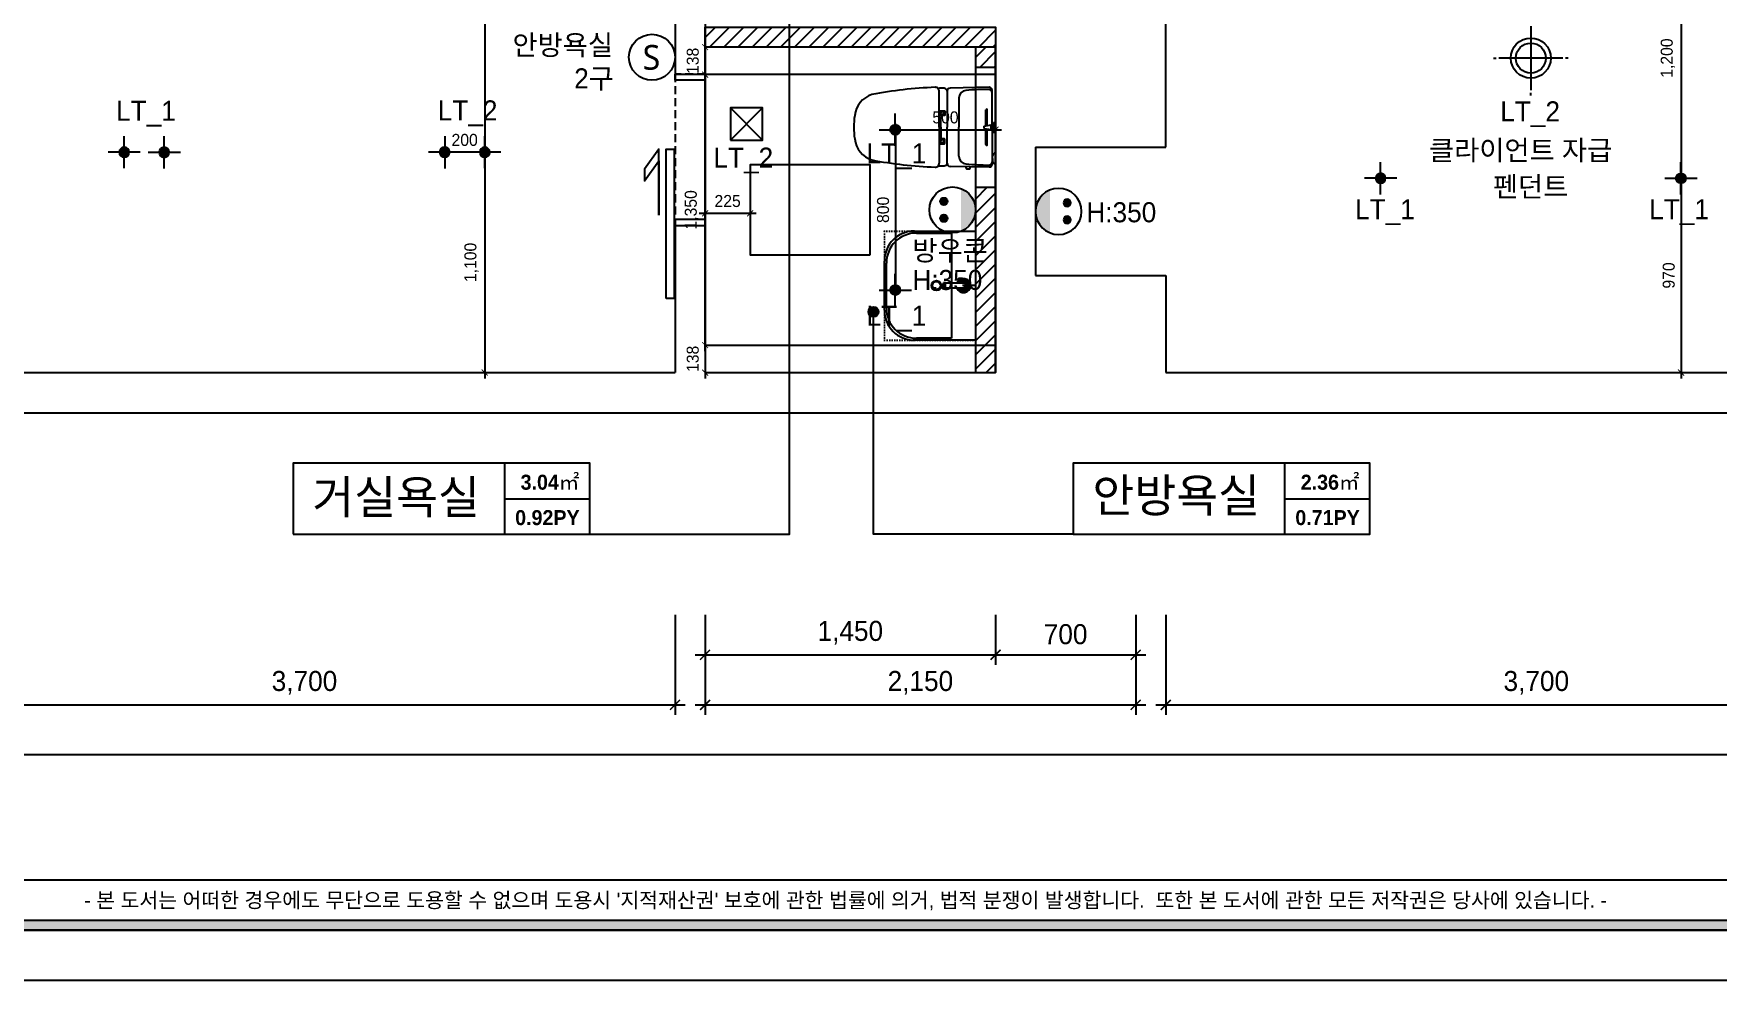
# Model space of a CAD drawing. Header units: inches. Extents: x 180277 to 249577, y 30223 to 92457.
# Drawn here: x 208087 to 216492, y 54916 to 59642 of the extents above; entities that cross this region are included whole.
import ezdxf
from ezdxf.enums import TextEntityAlignment as Align

# ---------------------------------------------------------------- set-up
doc = ezdxf.new("R2010")
doc.units = ezdxf.units.IN
doc.header["$LTSCALE"] = 50
doc.header["$MEASUREMENT"] = 0
doc.header["$PDSIZE"] = 700.071425
for name, pattern in [('DH-HID2', [1.2, 0.8, -0.4]), ('DOT', [0.25, 0, -0.25]), ('HID', [2.5, 1.5, -1]), ('HIDDEN', [0.375, 0.25, -0.125])]:
    doc.linetypes.add(name, pattern=pattern)
for name, color, linetype in [('0-ELC TEXT', 7, 'Continuous'), ('03-TEXT', 3, 'Continuous'), ('03-WAL NEW', 3, 'Continuous'), ('07-DIM', 5, 'Continuous'), ('07-DIM WAL', 5, 'Continuous'), ('2-con', 2, 'Continuous'), ('3.기호.계단선', 30, 'Continuous'), ('CO-BATH', 6, 'Continuous'), ('CO-DO-FR', 7, 'Continuous'), ('CO-DOOR', 8, 'Continuous'), ('F-SYM', 7, 'Continuous'), ('fin', 5, 'Continuous'), ('FORM(YOURNAME)-11', 1, 'Continuous'), ('HAT', 5, 'Continuous'), ('HL', 6, 'HIDDEN'), ('RC-LIGHT', 7, 'Continuous'), ('U-LANP', 6, 'Continuous'), ('설비', 140, 'Continuous')]:
    doc.layers.add(name, color=color, linetype=linetype)
doc.styles.add('HY 울릉도 L', font='')
doc.styles.add('YOURNAME', font='HY울릉도M.TTF')
doc.styles.add('넥슨고딕', font='NEXONLv1GothicBold.ttf')
doc.styles.add('코레일둥고', font='Korail_Round_Gothic_Medium.ttf')
doc.styles.get('HY 울릉도 L').set_extended_font_data('HY울릉도L')
doc.dimstyles.new('30', dxfattribs={"dimscale": 30, "dimtxt": 2, "dimasz": 1, "dimexe": 1, "dimexo": 1, "dimgap": 1, "dimtad": 1, "dimdec": 0, "dimrnd": 0.05, "dimdsep": 46, "dimlunit": 6, "dimtxsty": 'HY 울릉도 L', "dimblk": 'ARCHTICK', "dimcen": 2.5, "dimdle": 1, "dimclrd": 133, "dimclre": 133, "dimclrt": 30, "dimadec": 0, "dimazin": 0, "dimtfac": 1, "dimtdec": 0, "dimtix": 1, "dimtmove": 2, "dimatfit": 3, "dimldrblk": 'ARCHTICK', "dimfxl": 0, "dimlwd": -1, "dimlwe": -1, "dimarcsym": 0})
doc.dimstyles.new('50', dxfattribs={"dimscale": 50, "dimtxt": 2, "dimasz": 1, "dimexe": 1, "dimexo": 1, "dimgap": 1, "dimtad": 1, "dimdec": 0, "dimrnd": 0.05, "dimdsep": 46, "dimlunit": 6, "dimtxsty": 'HY 울릉도 L', "dimblk": 'ARCHTICK', "dimcen": 2.5, "dimdle": 1, "dimclrd": 133, "dimclre": 133, "dimclrt": 30, "dimadec": 0, "dimazin": 0, "dimtfac": 1, "dimtdec": 0, "dimtix": 1, "dimtmove": 2, "dimatfit": 3, "dimldrblk": 'ARCHTICK', "dimfxl": 0, "dimlwd": -1, "dimlwe": -1, "dimarcsym": 0})

# ---------------------------------------------------------------- blocks, each defined once
blk = doc.blocks.new('FORM-PLAN')
at = {"layer": 'FORM(YOURNAME)-11'}
h = blk.add_hatch(color=256, dxfattribs=at)
h.dxf.hatch_style = 1
h.paths.add_polyline_path([(-71444, 55115), (10556, 55115), (10556, 54915), (-71444, 54915)])
h.paths.add_polyline_path([(-71444, -2085), (10556, -2085), (10556, -2285), (-71444, -2285)])
at = {"layer": 'Defpoints', "color": 158}
blk.add_line((1346, -1285), (-71444, -1285), dxfattribs=at)
for points in [[(-71444, -2285), (10556, -2285), (10556, 55115), (-71444, 55115)], [(-69444, 53115), (-64, 53115), (-64, 1215), (-69444, 1215)]]:
    blk.add_lwpolyline(points, close=True, dxfattribs=at)
at = {"layer": 'FORM(YOURNAME)-11', "color": 250}
blk.add_lwpolyline([(-72444, -3285), (11556, -3285), (11556, 56115), (-72444, 56115)], close=True, dxfattribs=at)
at = {"layer": 'FORM(YOURNAME)-11'}
blk.add_lwpolyline([(-71444, -2085), (10556, -2085), (10556, -2285), (-71444, -2285)], close=True, dxfattribs=at)
at = {"layer": 'FORM(YOURNAME)-11', "color": 1, "style": 'YOURNAME'}
blk.add_text("- 본 도서는 어떠한 경우에도 무단으로 도용할 수 없으며 도용시 '지적재산권' 보호에 관한 법률에 의거, 법적 분쟁이 발생합니다.  또한 본 도서에 관한 모든 저작권은 당사에 있습니다. -", height=300, dxfattribs=at).set_placement((-32990, -1685), align=Align.MIDDLE_CENTER)
at = {"layer": 'FORM(YOURNAME)-11', "color": 3, "style": 'YOURNAME'}
for tag, height, p in [('1', 450, (9905, 18188)), ('2', 450, (9905, 17544)), ('3', 450, (9905, 16257)), ('4', 450, (9905, 14326)), ('5', 515, (9905, 12009)), ('6', 515, (9905, 9757)), ('7', 515, (9905, 7504)), ('8', 515, (9905, 5252)), ('9', 515, (9905, 2999)), ('10', 515, (5655, 811)), ('11', 515, (9905, 747)), ('12', 515, (5655, -1441)), ('13', 515, (9905, -1441))]:
    blk.add_attdef(tag, text='', height=height, dxfattribs=at).set_placement(p, align=Align.MIDDLE_RIGHT)
blk = doc.blocks.new('*U463')
at = {"layer": 'F-SYM', "xscale": 0.2500000000000001, "yscale": 0.2500000000000001, "zscale": 0.2500000000000001}
blk.add_blockref('FORM-PLAN', (220387.7, 55737.3), dxfattribs=at)
blk = doc.blocks.new('_ArchTick')
at = {"color": 0, "linetype": 'ByBlock', "const_width": 0.15}
blk.add_lwpolyline([(-0.5, -0.5), (0.5, 0.5)], dxfattribs=at)
blk = doc.blocks.new('*D127')
at = {"layer": '07-DIM', "color": 133}
for p, q in [((207588.7, 56741.1), (207588.7, 56241.1)), ((211288.7, 56741.1), (211288.7, 56241.1)), ((207538.7, 56291.1), (211338.7, 56291.1))]:
    blk.add_line(p, q, dxfattribs=at)
at = {"layer": 'Defpoints', "color": 0}
for p in [(207588.7, 56791.1), (211288.7, 56791.1), (211288.7, 56291.1)]:
    blk.add_point(p, dxfattribs=at)
at = {"layer": '07-DIM', "color": 133, "xscale": 50, "yscale": 50, "zscale": 50, "rotation": 180}
blk.add_blockref('_ArchTick', (207588.7, 56291.1), dxfattribs=at)
at = {"layer": '07-DIM', "color": 133, "xscale": 50, "yscale": 50, "zscale": 50}
blk.add_blockref('_ArchTick', (211288.7, 56291.1), dxfattribs=at)
at = {"layer": '07-DIM', "color": 30, "insert": (209438.7, 56401), "char_height": 100, "attachment_point": 5, "style": 'HY 울릉도 L'}
blk.add_mtext('3,700', dxfattribs=at)
blk = doc.blocks.new('*D128')
at = {"layer": '07-DIM', "color": 133}
for p, q in [((211438.7, 56741.1), (211438.7, 56241.1)), ((213588.7, 56741.1), (213588.7, 56241.1)), ((211388.7, 56291.1), (213638.7, 56291.1))]:
    blk.add_line(p, q, dxfattribs=at)
at = {"layer": 'Defpoints', "color": 0}
for p in [(211438.7, 56791.1), (213588.7, 56791.1), (213588.7, 56291.1)]:
    blk.add_point(p, dxfattribs=at)
at = {"layer": '07-DIM', "color": 133, "xscale": 50, "yscale": 50, "zscale": 50, "rotation": 180}
blk.add_blockref('_ArchTick', (211438.7, 56291.1), dxfattribs=at)
at = {"layer": '07-DIM', "color": 133, "xscale": 50, "yscale": 50, "zscale": 50}
blk.add_blockref('_ArchTick', (213588.7, 56291.1), dxfattribs=at)
at = {"layer": '07-DIM', "color": 30, "insert": (212513.7, 56401), "char_height": 100, "attachment_point": 5, "style": 'HY 울릉도 L'}
blk.add_mtext('2,150', dxfattribs=at)
blk = doc.blocks.new('*D129')
at = {"layer": '07-DIM', "color": 133}
for p, q in [((211438.7, 56741.1), (211438.7, 56491.1)), ((212888.7, 56741.1), (212888.7, 56491.1)), ((211388.7, 56541.1), (212938.7, 56541.1))]:
    blk.add_line(p, q, dxfattribs=at)
at = {"layer": 'Defpoints', "color": 0}
for p in [(211438.7, 56791.1), (212888.7, 56791.1), (212888.7, 56541.1)]:
    blk.add_point(p, dxfattribs=at)
at = {"layer": '07-DIM', "color": 133, "xscale": 50, "yscale": 50, "zscale": 50, "rotation": 180}
blk.add_blockref('_ArchTick', (211438.7, 56541.1), dxfattribs=at)
at = {"layer": '07-DIM', "color": 133, "xscale": 50, "yscale": 50, "zscale": 50}
blk.add_blockref('_ArchTick', (212888.7, 56541.1), dxfattribs=at)
at = {"layer": '07-DIM', "color": 30, "insert": (212163.7, 56651), "char_height": 100, "attachment_point": 5, "style": 'HY 울릉도 L'}
blk.add_mtext('1,450', dxfattribs=at)
blk = doc.blocks.new('*D130')
at = {"layer": '07-DIM', "color": 133}
for p, q in [((212888.7, 56741.1), (212888.7, 56491.1)), ((213588.7, 56741.1), (213588.7, 56491.1)), ((212838.7, 56541.1), (213638.7, 56541.1))]:
    blk.add_line(p, q, dxfattribs=at)
at = {"layer": 'Defpoints', "color": 0}
for p in [(212888.7, 56791.1), (213588.7, 56791.1), (213588.7, 56541.1)]:
    blk.add_point(p, dxfattribs=at)
at = {"layer": '07-DIM', "color": 133, "xscale": 50, "yscale": 50, "zscale": 50, "rotation": 180}
blk.add_blockref('_ArchTick', (212888.7, 56541.1), dxfattribs=at)
at = {"layer": '07-DIM', "color": 133, "xscale": 50, "yscale": 50, "zscale": 50}
blk.add_blockref('_ArchTick', (213588.7, 56541.1), dxfattribs=at)
at = {"layer": '07-DIM', "color": 30, "insert": (213238.7, 56643.2), "char_height": 100, "attachment_point": 5, "style": 'HY 울릉도 L'}
blk.add_mtext('700', dxfattribs=at)
blk = doc.blocks.new('*D131')
at = {"layer": '07-DIM', "color": 133}
for p, q in [((213738.7, 56741.1), (213738.7, 56241.1)), ((217438.7, 56741.1), (217438.7, 56241.1)), ((213688.7, 56291.1), (217488.7, 56291.1))]:
    blk.add_line(p, q, dxfattribs=at)
at = {"layer": 'Defpoints', "color": 0}
for p in [(213738.7, 56791.1), (217438.7, 56791.1), (217438.7, 56291.1)]:
    blk.add_point(p, dxfattribs=at)
at = {"layer": '07-DIM', "color": 133, "xscale": 50, "yscale": 50, "zscale": 50, "rotation": 180}
blk.add_blockref('_ArchTick', (213738.7, 56291.1), dxfattribs=at)
at = {"layer": '07-DIM', "color": 133, "xscale": 50, "yscale": 50, "zscale": 50}
blk.add_blockref('_ArchTick', (217438.7, 56291.1), dxfattribs=at)
at = {"layer": '07-DIM', "color": 30, "insert": (215588.7, 56401), "char_height": 100, "attachment_point": 5, "style": 'HY 울릉도 L'}
blk.add_mtext('3,700', dxfattribs=at)
blk = doc.blocks.new('fff')
at = {"layer": '2-con'}
for p, q in [((75408, 67307.5), (86738, 67307.5)), ((76738, 67107.5), (80438, 67107.5)), ((80438, 66372.5), (80438, 67107.5)), ((80588, 66372.5), (80588, 67107.5)), ((80588, 67107.5), (82038, 67107.5)), ((82038, 65382.5), (82038, 67107.5)), ((82888, 66622.5), (82888, 67107.5)), ((82888, 67107.5), (86588, 67107.5)), ((82238, 65982.5), (82238, 66622.5)), ((82238, 66622.5), (82888, 66622.5)), ((80438, 66372.5), (80588, 66372.5)), ((82238, 65982.5), (82888, 65982.5)), ((82888, 65982.5), (82888, 63967.5)), ((80438, 63797.5), (80438, 65617.5)), ((80438, 65617.5), (80588, 65617.5)), ((80588, 63937.5), (80588, 65617.5))]:
    blk.add_line(p, q, dxfattribs=at)
blk = doc.blocks.new('D-105')
at = {"layer": 'CO-DO-FR'}
for points in [[(0, 250), (30, 250), (30, 100), (0, 100)], [(725, 100), (755, 100), (755, 250), (725, 250)]]:
    blk.add_lwpolyline(points, close=True, dxfattribs=at)
at = {"layer": 'CO-DOOR', "color": 251, "linetype": 'DH-HID2'}
blk.add_lwpolyline([(0, 100), (0, 250), (755, 250), (755, 100), (0, 100), (0, 100)], dxfattribs=at)
at = {"layer": 'CO-DOOR'}
blk.add_lwpolyline([(-365, 55), (380, 55), (380, 95), (-365, 95)], close=True, dxfattribs=at)
at = {"layer": 'CO-DOOR', "color": 1}
blk.add_lwpolyline([(50.8, 19.4), (380, 19.4), (281.4, -52.9), (223, -52.9), (321.7, 19.4), (50.8, 19.4)], close=True, dxfattribs=at)
blk = doc.blocks.new('FFF2')
at = {"layer": '03-WAL NEW'}
h = blk.add_hatch(dxfattribs=at)
h.set_pattern_fill('_USER', color=8, scale=50, angle=45, pattern_type=0)
h.set_pattern_definition([(45, (0, 0), (-35.355339, 35.355339), [])])
h.paths.add_polyline_path([(212888.7, 59574.6), (211438.7, 59574.6), (211438.7, 59674.6), (212888.7, 59674.6)])
h = blk.add_hatch(dxfattribs=at)
h.set_pattern_fill('_USER', color=8, scale=50, angle=45, pattern_type=0)
h.set_pattern_definition([(45, (130850.66, 7e-12), (-35.35534, 35.35534), [])])
h.paths.add_polyline_path([(212888.7, 59574.6), (212788.7, 59574.6), (212788.7, 59474.6), (212888.7, 59474.6)])
h.paths.add_polyline_path([(212888.7, 58874.6), (212788.7, 58874.6), (212788.7, 57949.6), (212888.7, 57949.6)])
at = {"color": 8}
blk.add_line((212788.7, 58383.9), (212723.7, 58383.9), dxfattribs=at)
at = {"layer": '03-WAL NEW'}
for p, q in [((212788.7, 59474.6), (212888.7, 59474.6)), ((212788.7, 58874.6), (212888.7, 58874.6))]:
    blk.add_line(p, q, dxfattribs=at)
blk.add_lwpolyline([(212888.7, 59574.6), (211438.7, 59574.6), (211438.7, 59674.6), (212888.7, 59674.6)], close=True, dxfattribs=at)
blk.add_lwpolyline([(212888.7, 59574.6), (212788.7, 59574.6), (212788.7, 57949.6), (212888.7, 57949.6), (212888.7, 59574.6)], dxfattribs=at)
at = {"layer": 'CO-BATH', "color": 8}
for p, q in [((212483.7, 58656.4), (212788.7, 58656.4)), ((212493.7, 58646.4), (212668.7, 58646.4)), ((212668.7, 58646.4), (212668.7, 58121.4)), ((212788.7, 58656.4), (212788.7, 58111.4)), ((212333.7, 58261.4), (212333.7, 58506.4)), ((212343.7, 58271.4), (212343.7, 58496.4)), ((212628.2, 58369.4), (212628.2, 58398.4)), ((212633.2, 58398.4), (212628.2, 58398.4)), ((212633.2, 58369.4), (212628.2, 58369.4)), ((212633.2, 58369.4), (212633.2, 58398.4)), ((212638.2, 58397.4), (212633.2, 58397.4)), ((212638.2, 58370.4), (212633.2, 58370.4)), ((212638.2, 58370.4), (212638.2, 58397.4)), ((212728.7, 58396.4), (212638.2, 58396.4)), ((212728.7, 58371.4), (212638.2, 58371.4)), ((212788.7, 58111.4), (212483.7, 58111.4)), ((212668.7, 58121.4), (212493.7, 58121.4))]:
    blk.add_line(p, q, dxfattribs=at)
at = {"layer": 'CO-BATH', "color": 8, "linetype": 'DOT'}
blk.add_lwpolyline([(212333.7, 58111.4), (212333.7, 58656.4), (212788.7, 58656.4), (212788.7, 58111.4)], close=True, dxfattribs=at)
at = {"layer": 'CO-BATH', "color": 8}
for radius in [25, 20]:
    blk.add_circle((212593.7, 58383.9), radius, dxfattribs=at)
for centre, radius, start, end in [((212483.7, 58506.4), 150, 90, 180), ((212493.7, 58496.4), 150, 90, 180), ((212728.7, 58383.9), 35, 200.92486, 159.07519), ((212728.7, 58383.9), 30, 204.62434, 155.37571), ((212728.7, 58383.9), 25, 210.00002, 150.00002), ((212728.7, 58383.9), 18, 223.98299, 136.01706), ((212728.7, 58383.9), 12.5, 270.00002, 90.00002), ((212483.7, 58261.4), 150, 180, 270), ((212493.7, 58271.4), 150, 180, 270)]:
    blk.add_arc(centre, radius, start, end, dxfattribs=at)
at = {"layer": 'fin', "color": 8}
for p, q in [((212608, 59174.6), (212608, 59353.9)), ((212647.3, 59355), (212647.3, 59174.6)), ((212872.3, 59182.6), (212872.3, 59347.2)), ((212705.1, 59319.8), (212705.1, 59174.6)), ((212608, 59174.6), (212608, 58995.3)), ((212647.3, 58994.2), (212647.3, 59174.6)), ((212705.1, 59029.4), (212705.1, 59174.6)), ((212872.3, 59166.6), (212872.3, 59002)), ((212873.7, 59018.9), (212873.7, 59031.4)), ((212873.7, 59018.9), (212873.7, 59006.4))]:
    blk.add_line(p, q, dxfattribs=at)
for points in [[(212647.3, 59355, 0.371724), (212632.6, 59369.4, 0.003515), (212601.6, 59368.5, 0.320541)], [(212872.3, 59347.2), (212872.3, 59359.6, 0.421209), (212856.9, 59374.6), (212661.9, 59370, 0.001659)], [(212647.3, 58994.2, -0.371724), (212632.6, 58979.8, -0.003515), (212601.6, 58980.7, -0.320541)], [(212872.3, 59002), (212872.3, 58989.6, -0.421209), (212856.9, 58974.6), (212661.9, 58979.3, -0.001659)]]:
    blk.add_lwpolyline(points, format="xyb", dxfattribs=at)
for centre, radius, start, end in [((212677, 57169.8), 2205.9, 92.3333, 100.60807), ((212588, 59353.9), 20, 0, 92.3333), ((212662.3, 59355), 15, 91.36509, 180), ((212745, 59318.1), 40, 95.94375, 177.51291), ((212844.4, 58363.3), 1000, 89.31159, 95.94375), ((212856.3, 59347.2), 16, 0, 89.31159), ((212310.3, 59218.8), 125.5, 108.2964, 173.42408), ((212587.3, 59174.6), 405.9, 171.69926, 180), ((212587.3, 59174.6), 405.9, 180, 188.30074), ((212310.3, 59130.4), 125.5, 186.57592, 251.7036), ((212677, 61179.4), 2205.9, 259.39193, 267.6667), ((212745, 59031.1), 40, 182.48709, 264.05625), ((212888.7, 59031.4), 15, 90, 180), ((212588, 58995.3), 20, 267.6667, 0), ((212662.3, 58994.2), 15, 180, 268.63491), ((212844.4, 59985.9), 1000, 264.05625, 270.68841), ((212856.3, 59002), 16, 270.68841, 0), ((212888.7, 59006.4), 15, 180, 270)]:
    blk.add_arc(centre, radius, start, end, dxfattribs=at)
at = {"layer": 'HL', "color": 8, "linetype": 'Continuous'}
for p, q in [((212840.7, 59182.1), (212840.7, 59261.1)), ((212847.7, 59183.1), (212847.7, 59261.1)), ((212615, 59174.6), (212615, 59220.9)), ((212832.5, 59180.6), (212866.9, 59185.9)), ((212832.5, 59168.6), (212832.5, 59180.6)), ((212866.9, 59185.9), (212873.9, 59181.5)), ((212866.9, 59163.3), (212866.9, 59185.9)), ((212873.9, 59181.5), (212878.7, 59187)), ((212873.9, 59167.7), (212873.9, 59181.5)), ((212878.7, 59198.6), (212888.7, 59198.6)), ((212878.7, 59150.6), (212878.7, 59198.6)), ((212615, 59174.6), (212615, 59128.3)), ((212832.5, 59168.6), (212866.9, 59163.3)), ((212840.7, 59088.1), (212840.7, 59167.1)), ((212847.7, 59088.1), (212847.7, 59166.1)), ((212866.9, 59163.3), (212873.9, 59167.7)), ((212873.9, 59167.7), (212878.7, 59162.2)), ((212878.7, 59150.6), (212888.7, 59150.6)), ((212742.2, 58969.7), (212742.2, 58977.3)), ((212758.3, 58965.7), (212746.2, 58965.7)), ((212762.3, 58969.7), (212762.3, 58976.9))]:
    blk.add_line(p, q, dxfattribs=at)
for points in [[(212608, 59257.2), (212632.2, 59257.2, -0.414214), (212636.2, 59253.2), (212636.2, 59236.7, -0.414214), (212632.2, 59232.7), (212616.6, 59232.7), (212608, 59232.7)], [(212616.6, 59232.7), (212616.6, 59222.9, -0.414214), (212614.6, 59220.9), (212608, 59220.9)], [(212616.6, 59116.5), (212616.6, 59126.3, 0.414214), (212614.6, 59128.3), (212608, 59128.3)], [(212608, 59092), (212632.2, 59092, 0.414214), (212636.2, 59096), (212636.2, 59112.5, 0.414214), (212632.2, 59116.5), (212616.6, 59116.5), (212608, 59116.5)]]:
    blk.add_lwpolyline(points, format="xyb", dxfattribs=at)
for centre in [(212622.3, 59244.6), (212622.3, 59104.6)]:
    blk.add_circle(centre, 8, dxfattribs=at)
for centre, radius, start, end in [((212844.2, 59261.1), 3.5, 0, 180), ((212844.2, 59088.1), 3.5, 180, 0), ((212746.2, 58969.7), 4, 180, 270), ((212758.3, 58969.7), 4, 270, 0)]:
    blk.add_arc(centre, radius, start, end, dxfattribs=at)
at = {"xscale": -1, "rotation": 180}
blk.add_blockref('fff', (130850.7, 125057.1), dxfattribs=at)
at = {"layer": 'CO-DOOR', "color": 8, "xscale": -1, "rotation": 270}
blk.add_blockref('D-105', (211188.7, 58684.6), dxfattribs=at)
blk = doc.blocks.new('*D156')
at = {"layer": '07-DIM WAL', "color": 133}
for p, q in [((211438.7, 58087.1), (211438.7, 58117.1)), ((211438.7, 58087.1), (211438.7, 57949.6)), ((211468.7, 58087.1), (211468.7, 58087.1)), ((211438.7, 57949.6), (211438.7, 57919.6)), ((211468.7, 57949.6), (211468.7, 57949.6))]:
    blk.add_line(p, q, dxfattribs=at)
at = {"layer": 'Defpoints', "color": 0}
for p in [(211438.7, 58087.1), (211438.7, 57949.6), (211438.7, 57949.6)]:
    blk.add_point(p, dxfattribs=at)
at = {"layer": '07-DIM WAL', "color": 133, "xscale": 30, "yscale": 30, "zscale": 30}
for p, rotation in [((211438.7, 58087.1), 270), ((211438.7, 57949.6), 90)]:
    blk.add_blockref('_ArchTick', p, dxfattribs=dict(at, rotation=rotation))
at = {"layer": '07-DIM WAL', "color": 30, "insert": (211377.3, 58018.4), "char_height": 60, "attachment_point": 5, "rotation": 90, "style": 'HY 울릉도 L'}
blk.add_mtext('138', dxfattribs=at)
blk = doc.blocks.new('*D157')
at = {"layer": '07-DIM WAL', "color": 133}
blk.add_line((211438.7, 58057.1), (211438.7, 59467.1), dxfattribs=at)
at = {"layer": 'Defpoints', "color": 0}
for p in [(211438.7, 59437.1), (211438.7, 59437.1), (211438.7, 58087.1)]:
    blk.add_point(p, dxfattribs=at)
at = {"layer": '07-DIM WAL', "color": 133, "xscale": 30, "yscale": 30, "zscale": 30}
for p, rotation in [((211438.7, 59437.1), 90), ((211438.7, 58087.1), 270)]:
    blk.add_blockref('_ArchTick', p, dxfattribs=dict(at, rotation=rotation))
at = {"layer": '07-DIM WAL', "color": 30, "insert": (211372.7, 58762.1), "char_height": 60, "attachment_point": 5, "rotation": 90, "style": 'HY 울릉도 L'}
blk.add_mtext('1,350', dxfattribs=at)
blk = doc.blocks.new('*D158')
at = {"layer": '07-DIM WAL', "color": 133}
for p, q in [((211438.7, 59574.6), (211438.7, 59604.6)), ((211438.7, 59437.1), (211438.7, 59574.6)), ((211468.7, 59574.6), (211468.7, 59574.6)), ((211438.7, 59437.1), (211438.7, 59407.1)), ((211468.7, 59437.1), (211468.7, 59437.1))]:
    blk.add_line(p, q, dxfattribs=at)
at = {"layer": 'Defpoints', "color": 0}
for p in [(211438.7, 59574.6), (211438.7, 59574.6), (211438.7, 59437.1)]:
    blk.add_point(p, dxfattribs=at)
at = {"layer": '07-DIM WAL', "color": 133, "xscale": 30, "yscale": 30, "zscale": 30}
for p, rotation in [((211438.7, 59574.6), 270), ((211438.7, 59437.1), 90)]:
    blk.add_blockref('_ArchTick', p, dxfattribs=dict(at, rotation=rotation))
at = {"layer": '07-DIM WAL', "color": 30, "insert": (211377.3, 59505.9), "char_height": 60, "attachment_point": 5, "rotation": 90, "style": 'HY 울릉도 L'}
blk.add_mtext('138', dxfattribs=at)
blk = doc.blocks.new('*D159')
at = {"layer": '07-DIM WAL', "color": 133}
for p, q in [((211693.7, 58744.6), (211408.7, 58744.6)), ((211438.7, 58732.1), (211438.7, 58714.6)), ((211663.7, 58732.1), (211663.7, 58714.6))]:
    blk.add_line(p, q, dxfattribs=at)
at = {"layer": 'Defpoints', "color": 0}
for p in [(211438.7, 58762.1), (211663.7, 58762.1), (211438.7, 58744.6)]:
    blk.add_point(p, dxfattribs=at)
at = {"layer": '07-DIM WAL', "color": 133, "xscale": 30, "yscale": 30, "zscale": 30, "rotation": 180}
blk.add_blockref('_ArchTick', (211438.7, 58744.6), dxfattribs=at)
at = {"layer": '07-DIM WAL', "color": 133, "xscale": 30, "yscale": 30, "zscale": 30}
blk.add_blockref('_ArchTick', (211663.7, 58744.6), dxfattribs=at)
at = {"layer": '07-DIM WAL', "color": 30, "insert": (211551.2, 58805.9), "char_height": 60, "attachment_point": 5, "style": 'HY 울릉도 L'}
blk.add_mtext('225', dxfattribs=at)
blk = doc.blocks.new('1')
at = {"linetype": 'Continuous'}
h = blk.add_hatch(color=4, dxfattribs=at)
h.dxf.hatch_style = 1
edge = h.paths.add_edge_path()
edge.add_arc((11539653, -14273504), 37.5, 0, 360)
at = {"color": 1, "linetype": 'Continuous'}
for p, q in [((11539653, -14273637), (11539653, -14273370)), ((11539520, -14273504), (11539787, -14273504))]:
    blk.add_line(p, q, dxfattribs=at)
at = {"color": 4, "linetype": 'Continuous'}
for radius in [41.5, 37.5]:
    blk.add_circle((11539653, -14273504), radius, dxfattribs=at)
blk = doc.blocks.new('*D161')
at = {"layer": '07-DIM WAL', "color": 133}
blk.add_line((212358.7, 59162.1), (212918.7, 59162.1), dxfattribs=at)
at = {"layer": 'Defpoints', "color": 0}
for p in [(212388.7, 59162.1), (212888.7, 59162.1), (212888.7, 59162.1)]:
    blk.add_point(p, dxfattribs=at)
at = {"layer": '07-DIM WAL', "color": 133, "xscale": 30, "yscale": 30, "zscale": 30, "rotation": 180}
blk.add_blockref('_ArchTick', (212388.7, 59162.1), dxfattribs=at)
at = {"layer": '07-DIM WAL', "color": 133, "xscale": 30, "yscale": 30, "zscale": 30}
blk.add_blockref('_ArchTick', (212888.7, 59162.1), dxfattribs=at)
at = {"layer": '07-DIM WAL', "color": 30, "insert": (212638.7, 59223.4), "char_height": 60, "attachment_point": 5, "style": 'HY 울릉도 L'}
blk.add_mtext('500', dxfattribs=at)
blk = doc.blocks.new('*D168')
at = {"layer": '07-DIM WAL', "color": 133}
for p, q in [((210338.4, 60929.6), (210338.4, 59019.6)), ((210368.4, 60899.6), (210368.4, 60899.6)), ((210308.4, 59049.6), (210308.4, 59049.6))]:
    blk.add_line(p, q, dxfattribs=at)
at = {"layer": 'Defpoints', "color": 0}
for p in [(210338.4, 60899.6), (210338.4, 59049.6), (210338.4, 59049.6)]:
    blk.add_point(p, dxfattribs=at)
at = {"layer": '07-DIM WAL', "color": 133, "xscale": 30, "yscale": 30, "zscale": 30}
for p, rotation in [((210338.4, 60899.6), 90), ((210338.4, 59049.6), 270)]:
    blk.add_blockref('_ArchTick', p, dxfattribs=dict(at, rotation=rotation))
at = {"layer": '07-DIM WAL', "color": 30, "insert": (210272.5, 59974.6), "char_height": 60, "attachment_point": 5, "rotation": 90, "style": 'HY 울릉도 L'}
blk.add_mtext('1,850', dxfattribs=at)
blk = doc.blocks.new('*D169')
at = {"layer": '07-DIM WAL', "color": 133}
for p, q in [((210338.4, 59079.6), (210338.4, 57919.6)), ((210368.4, 59049.6), (210368.4, 59049.6)), ((210368.4, 57949.6), (210368.4, 57949.6))]:
    blk.add_line(p, q, dxfattribs=at)
at = {"layer": 'Defpoints', "color": 0}
for p in [(210338.4, 59049.6), (210338.4, 57949.6), (210338.4, 57949.6)]:
    blk.add_point(p, dxfattribs=at)
at = {"layer": '07-DIM WAL', "color": 133, "xscale": 30, "yscale": 30, "zscale": 30}
for p, rotation in [((210338.4, 59049.6), 90), ((210338.4, 57949.6), 270)]:
    blk.add_blockref('_ArchTick', p, dxfattribs=dict(at, rotation=rotation))
at = {"layer": '07-DIM WAL', "color": 30, "insert": (210272.5, 58499.6), "char_height": 60, "attachment_point": 5, "rotation": 90, "style": 'HY 울릉도 L'}
blk.add_mtext('1,100', dxfattribs=at)
blk = doc.blocks.new('*D170')
at = {"layer": '07-DIM WAL', "color": 133}
for p, q in [((212388.7, 59192.1), (212388.7, 58332.1)), ((212358.7, 59162.1), (212358.7, 59162.1)), ((212418.7, 58362.1), (212418.7, 58362.1))]:
    blk.add_line(p, q, dxfattribs=at)
at = {"layer": 'Defpoints', "color": 0}
for p in [(212388.7, 59162.1), (212388.7, 58362.1), (212388.7, 58362.1)]:
    blk.add_point(p, dxfattribs=at)
at = {"layer": '07-DIM WAL', "color": 133, "xscale": 30, "yscale": 30, "zscale": 30}
for p, rotation in [((212388.7, 59162.1), 90), ((212388.7, 58362.1), 270)]:
    blk.add_blockref('_ArchTick', p, dxfattribs=dict(at, rotation=rotation))
at = {"layer": '07-DIM WAL', "color": 30, "insert": (212327.4, 58762.1), "char_height": 60, "attachment_point": 5, "rotation": 90, "style": 'HY 울릉도 L'}
blk.add_mtext('800', dxfattribs=at)
blk = doc.blocks.new('egoo')
at = {"layer": '설비'}
h = blk.add_hatch(color=140, dxfattribs=at)
edge = h.paths.add_edge_path()
edge.add_arc((1015645, 443434), 22.3, 0, 360)
h = blk.add_hatch(color=140, dxfattribs=at)
edge = h.paths.add_edge_path()
edge.add_arc((1015748, 443434), 22.3, 0, 360)
h = blk.add_hatch(color=140, dxfattribs=at)
edge = h.paths.add_edge_path()
edge.add_line((1015826, 443329), (1015567, 443329))
edge.add_ellipse((1015696, 443381), major_axis=(99, 99), ratio=1, start_angle=156.9578, end_angle=293.0422)
at = {"layer": '설비', "color": 140}
for centre, radius in [((1015696, 443381), 140), ((1015645, 443434), 22.3), ((1015748, 443434), 22.3)]:
    blk.add_circle(centre, radius, dxfattribs=at)
blk = doc.blocks.new('A$C08B77260')
at = {"layer": 'HAT', "color": 1}
for p, q in [((186.7, 373.3), (186.7, 360)), ((186.7, 346.7), (186.7, 26.7)), ((0, 186.7), (13.3, 186.7)), ((346.7, 186.7), (26.7, 186.7)), ((373.3, 186.7), (360, 186.7)), ((186.7, 0), (186.7, 13.3))]:
    blk.add_line(p, q, dxfattribs=at)
at = {"layer": 'U-LANP', "color": 4}
blk.add_circle((186.7, 186.7), 100, dxfattribs=at)
at = {"layer": 'U-LANP', "color": 8}
blk.add_circle((186.7, 186.7), 75, dxfattribs=at)
blk = doc.blocks.new('SW')
at = {"layer": '설비', "color": 140}
blk.add_circle((11533254, -14277699), 184, dxfattribs=at)
at = {"layer": '설비', "color": 140, "insert": (11533320, -14277601), "char_height": 197.14, "attachment_point": 3, "style": '코레일둥고'}
blk.add_mtext_dynamic_manual_height_columns('{\\fMalgun Gothic|b0|i0|c129|p50;S}', width=314.33, gutter_width=2.19, heights=[0], dxfattribs=at)
blk = doc.blocks.new('*D358')
at = {"layer": '07-DIM WAL', "color": 133}
for p, q in [((210138.4, 59049.6), (210108.4, 59049.6)), ((210338.4, 59049.6), (210138.4, 59049.6)), ((210138.4, 59019.6), (210138.4, 59019.6)), ((210338.4, 59079.6), (210338.4, 59079.6)), ((210338.4, 59049.6), (210368.4, 59049.6))]:
    blk.add_line(p, q, dxfattribs=at)
at = {"layer": 'Defpoints', "color": 0}
for p in [(210138.4, 59049.6), (210138.4, 59049.6), (210338.4, 59049.6)]:
    blk.add_point(p, dxfattribs=at)
at = {"layer": '07-DIM WAL', "color": 133, "xscale": 30, "yscale": 30, "zscale": 30}
blk.add_blockref('_ArchTick', (210138.4, 59049.6), dxfattribs=at)
at = {"layer": '07-DIM WAL', "color": 133, "xscale": 30, "yscale": 30, "zscale": 30, "rotation": 180}
blk.add_blockref('_ArchTick', (210338.4, 59049.6), dxfattribs=at)
at = {"layer": '07-DIM WAL', "color": 30, "insert": (210238.4, 59110.9), "char_height": 60, "attachment_point": 5, "style": 'HY 울릉도 L'}
blk.add_mtext('200', dxfattribs=at)
blk = doc.blocks.new('*D366')
at = {"layer": '07-DIM WAL', "color": 133}
for p, q in [((216311.2, 60149.6), (216311.2, 58889.6)), ((216341.2, 60119.6), (216341.2, 60119.6)), ((216281.2, 58919.6), (216281.2, 58919.6))]:
    blk.add_line(p, q, dxfattribs=at)
at = {"layer": 'Defpoints', "color": 0}
for p in [(216311.2, 60119.6), (216311.2, 58919.6), (216311.2, 58919.6)]:
    blk.add_point(p, dxfattribs=at)
at = {"layer": '07-DIM WAL', "color": 133, "xscale": 30, "yscale": 30, "zscale": 30}
for p, rotation in [((216311.2, 60119.6), 90), ((216311.2, 58919.6), 270)]:
    blk.add_blockref('_ArchTick', p, dxfattribs=dict(at, rotation=rotation))
at = {"layer": '07-DIM WAL', "color": 30, "insert": (216245.2, 59519.6), "char_height": 60, "attachment_point": 5, "rotation": 90, "style": 'HY 울릉도 L'}
blk.add_mtext('1,200', dxfattribs=at)
blk = doc.blocks.new('*D363')
at = {"layer": '07-DIM WAL', "color": 133}
for p, q in [((216311.2, 58949.6), (216311.2, 57919.6)), ((216341.2, 58919.6), (216341.2, 58919.6)), ((216341.2, 57949.6), (216341.2, 57949.6))]:
    blk.add_line(p, q, dxfattribs=at)
at = {"layer": 'Defpoints', "color": 0}
for p in [(216311.2, 58919.6), (216311.2, 57949.6), (216311.2, 57949.6)]:
    blk.add_point(p, dxfattribs=at)
at = {"layer": '07-DIM WAL', "color": 133, "xscale": 30, "yscale": 30, "zscale": 30}
for p, rotation in [((216311.2, 58919.6), 90), ((216311.2, 57949.6), 270)]:
    blk.add_blockref('_ArchTick', p, dxfattribs=dict(at, rotation=rotation))
at = {"layer": '07-DIM WAL', "color": 30, "insert": (216249.9, 58434.6), "char_height": 60, "attachment_point": 5, "rotation": 90, "style": 'HY 울릉도 L'}
blk.add_mtext('970', dxfattribs=at)

msp = doc.modelspace()

# ---------------------------------------------------------------- hatches: boundary and pattern name
at = {"layer": '0-ELC TEXT'}
h = msp.add_hatch(color=256, dxfattribs=at)
h.dxf.hatch_style = 1
edge = h.paths.add_edge_path()
edge.add_arc((212279.2, 58253.1), 25, -360, 0)

# ---------------------------------------------------------------- linework, layer by layer
for p, q in [((210438.6, 57143.1), (210438.6, 57496.9)), ((214333.4, 57143.1), (214333.4, 57496.9)), ((210438.6, 57320), (210863.3, 57320)), ((214333.4, 57320), (214758.1, 57320))]:
    msp.add_line(p, q, dxfattribs=at)
for points in [[(210863.3, 57143.1), (211860.3, 57143.1), (211860.3, 60179.8)], [(213276.2, 57143.1), (212279.2, 57143.1), (212279.2, 58253.1)]]:
    msp.add_lwpolyline(points, dxfattribs=at)
for points in [[(209381.4, 57143.1), (210863.3, 57143.1), (210863.3, 57496.9), (209381.4, 57496.9)], [(213276.2, 57143.1), (214758.1, 57143.1), (214758.1, 57496.9), (213276.2, 57496.9)]]:
    msp.add_lwpolyline(points, close=True, dxfattribs=at)
msp.add_circle((212279.2, 58253.1), 25, dxfattribs=at)
at = {"layer": 'RC-LIGHT'}
for p, q in [((211565, 59110.6), (211725, 59270.6)), ((211565, 59270.6), (211725, 59110.6))]:
    msp.add_line(p, q, dxfattribs=at)
for points in [[(212888.7, 58087.1), (212888.7, 59437.1), (211438.7, 59437.1), (211438.7, 58087.1)], [(211565, 59110.6), (211725, 59110.6), (211725, 59270.6), (211565, 59270.6)], [(212263.7, 58537.1), (212263.7, 58987.1), (211663.7, 58987.1), (211663.7, 58537.1)]]:
    msp.add_lwpolyline(points, close=True, dxfattribs=at)

# ---------------------------------------------------------------- block references
for name, p in [('FFF2', (0, 0)), ('A$C08B77260', (215374.5, 59332.9))]:
    msp.add_blockref(name, p)
at = {"layer": '07-DIM WAL'}
msp.add_blockref('*U463', (0, 0), dxfattribs=at)
at = {"layer": 'RC-LIGHT', "yscale": 0.6024096385271789, "zscale": 0.6024096385271789}
for p, xscale in [((-6739209.8, 8657658.4), 0.6024096385271789), ((7160136.9, 8657545.9), -0.6024096385271789), ((7161936.9, 8657545.9), -0.6024096385271789), ((7166409.7, 8657415.9), -0.6024096385271789), ((-6735287.3, 8657415.9), 0.6024096385271789), ((-6739209.8, 8656858.4), 0.6024096385271789)]:
    msp.add_blockref('1', p, dxfattribs=dict(at, xscale=xscale))
at = {"layer": 'RC-LIGHT', "xscale": -0.6024096385271789, "yscale": 0.6024096385271789, "zscale": 0.6024096385271789}
for p, rotation in [((8807234.7, -6892548.9), 270), ((-8388357.8, 7010648.1), 90)]:
    msp.add_blockref('1', p, dxfattribs=dict(at, rotation=rotation))
at = {"layer": '설비', "color": 140, "xscale": 0.625, "yscale": 0.625, "zscale": 0.625}
msp.add_blockref('SW', (-6997110.1, 8983085.7), dxfattribs=at)
at = {"layer": '설비', "color": 140, "yscale": 0.8214285869294655, "zscale": 0.8214285869294655}
for p, xscale, rotation in [((576879.9, -775560), 0.8214285869294655, 90), ((-151002.5, -775567.5), -0.8214285869294655, 270)]:
    msp.add_blockref('egoo', p, dxfattribs=dict(at, xscale=xscale, rotation=rotation))

# ---------------------------------------------------------------- texts
at = {"layer": '0-ELC TEXT', "color": 10, "style": '코레일둥고'}
for s, p in [('클라이언트 자급', (215052.9, 59009.4)), ('펜던트', (215371.8, 58827.7))]:
    msp.add_text(s, height=100, dxfattribs=at).set_placement(p)
at = {"layer": '0-ELC TEXT', "style": '코레일둥고'}
for s, p in [('H:350', (213342.2, 58700.1)), ('방우콘', (212473.8, 58509.1)), ('H:350', (212473.8, 58362.2))]:
    msp.add_text(s, height=100, dxfattribs=at).set_placement(p)
at = {"layer": '03-TEXT'}
for s, height, style, p in [('거실욕실', 166.67, '코레일둥고', (209896.1, 57245.1)), ('3.04㎡', 75, '넥슨고딕', (210664.3, 57365.1)), ('안방욕실', 166.67, '코레일둥고', (213790.9, 57253.2)), ('2.36㎡', 75, '넥슨고딕', (214559.1, 57365.1)), ('0.92PY', 75, '넥슨고딕', (210651.4, 57188.2)), ('0.71PY', 75, '넥슨고딕', (214546.3, 57188.2))]:
    msp.add_text(s, height=height, dxfattribs=dict(at, style=style)).set_placement(p, align=Align.CENTER)
at = {"layer": '3.기호.계단선', "linetype": 'HID', "style": '코레일둥고'}
for s, p in [('LT_1', (208498, 59206.5)), ('LT_2', (210104.1, 59208.6)), ('LT_2', (215408.7, 59203.8)), ('LT_1', (212244.8, 58994.1)), ('LT_2', (211480.5, 58972.7)), ('LT_1', (214683.8, 58715)), ('LT_1', (216152.3, 58715)), ('LT_1', (212244.8, 58183.7))]:
    msp.add_text(s, height=100, dxfattribs=at).set_placement(p)
at = {"layer": '설비', "color": 140, "style": '코레일둥고'}
for s, p in [('안방욕실', (210477.2, 59534.9)), ('2구', (210785.3, 59368.4))]:
    msp.add_text(s, height=100, dxfattribs=at).set_placement(p)

# ---------------------------------------------------------------- dimensions: what is measured, and where the dimension line sits
at = {"layer": '07-DIM'}
for base, p1, p2, picture, middle in [((211288.7, 56291.1), (207588.7, 56791.1), (211288.7, 56791.1), '*D127', (209438.7, 56401)), ((213588.7, 56291.1), (211438.7, 56791.1), (213588.7, 56791.1), '*D128', (212513.7, 56401)), ((212888.7, 56541.1), (211438.7, 56791.1), (212888.7, 56791.1), '*D129', (212163.7, 56651)), ((213588.7, 56541.1), (212888.7, 56791.1), (213588.7, 56791.1), '*D130', (213238.7, 56643.2)), ((217438.7, 56291.1), (213738.7, 56791.1), (217438.7, 56791.1), '*D131', (215588.7, 56401))]:
    dim = msp.add_linear_dim(base=base, p1=p1, p2=p2, dimstyle='50', dxfattribs=at)
    dim.commit()
    dim.dimension.update_dxf_attribs({"geometry": picture, "text_midpoint": middle})
at = {"layer": '07-DIM WAL'}
for base, p1, p2, picture, middle in [((210338.4, 59049.6), (210338.4, 60899.6), (210338.4, 59049.6), '*D168', (210272.5, 59974.6)), ((216311.2, 58919.6), (216311.2, 60119.6), (216311.2, 58919.6), '*D366', (216245.2, 59519.6)), ((211438.6592565, 59574.6038104), (211438.6592565, 59437.1038104), (211438.6592565, 59574.6038104), '*D158', (211377.315973, 59505.8538104)), ((211438.7, 59437.1), (211438.7, 58087.1), (211438.7, 59437.1), '*D157', (211372.7, 58762.1)), ((212388.7, 58362.1), (212388.7, 59162.1), (212388.7, 58362.1), '*D170', (212327.4, 58762.1)), ((210338.4, 57949.6), (210338.4, 59049.6), (210338.4, 57949.6), '*D169', (210272.5, 58499.6)), ((216311.2, 57949.6), (216311.2, 58919.6), (216311.2, 57949.6), '*D363', (216249.9, 58434.6)), ((211438.6592565, 57949.6038104), (211438.6592565, 58087.1038104), (211438.6592565, 57949.6038104), '*D156', (211377.315973, 58018.3538104))]:
    dim = msp.add_linear_dim(base=base, p1=p1, p2=p2, angle=90, dimstyle='30', override={"dimfxl": 1.25}, dxfattribs=at)
    dim.commit()
    dim.dimension.update_dxf_attribs({"geometry": picture, "text_midpoint": middle})
for base, p1, p2, picture, middle in [((212888.7, 59162.1), (212388.7, 59162.1), (212888.7, 59162.1), '*D161', (212638.7, 59223.4)), ((210138.4, 59049.6), (210338.4, 59049.6), (210138.4, 59049.6), '*D358', (210238.4, 59110.9)), ((211438.7, 58744.6), (211663.7, 58762.1), (211438.7, 58762.1), '*D159', (211551.2, 58805.9))]:
    dim = msp.add_linear_dim(base=base, p1=p1, p2=p2, dimstyle='30', override={"dimfxl": 1.25}, dxfattribs=at)
    dim.commit()
    dim.dimension.update_dxf_attribs({"geometry": picture, "text_midpoint": middle})

doc.saveas('drawing.dxf')
